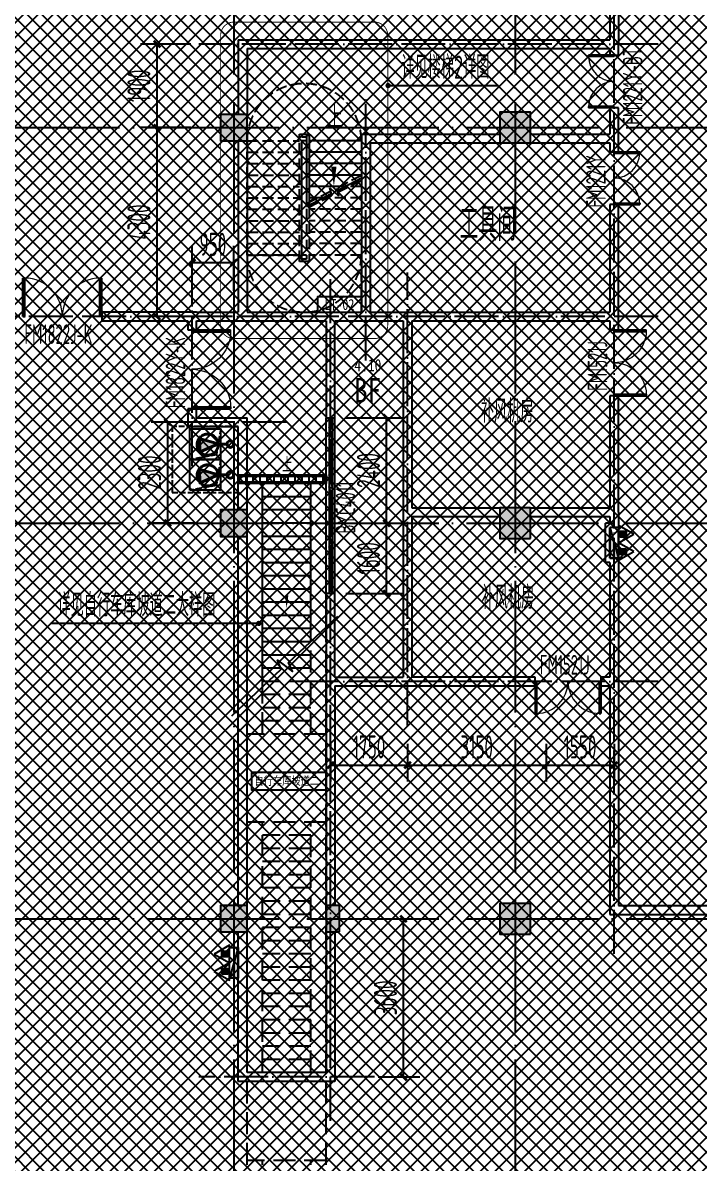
# Model space of a CAD drawing. Extents: x -473190 to 2138458, y -81875 to 2633646.
# Drawn here: x 926707 to 942091, y 20631 to 46576 of the extents above; entities that cross this region are included whole.
import ezdxf
from ezdxf.enums import TextEntityAlignment as Align

# ---------------------------------------------------------------- set-up
doc = ezdxf.new("R2010")
doc.units = 0
doc.header["$LTSCALE"] = 1000
for name, pattern in [('DASH', [0.35, 0.25, -0.1]), ('DOTE', [2.42, 2, -0.2, 0.02, -0.2]), ('排水', [1.1, 1, -0.1])]:
    doc.linetypes.add(name, pattern=pattern)
for name, color, linetype in [('03小品', 2, 'Continuous'), ('A-COLUMN', 2, 'Continuous'), ('A-ROOM_NAME', 23, 'Continuous'), ('A-STAIR', 3, 'Continuous'), ('A-WALL', 2, 'Continuous'), ('A-WINDOW', 4, 'Continuous'), ('DIM_LEAD', 3, 'Continuous'), ('DIM_SYMB', 3, 'Continuous'), ('DOOR_FIRE', 4, 'Continuous'), ('DOOR_FIRE_TEXT', 7, 'Continuous'), ('DOTE', 1, 'DOTE'), ('PUB_DIM', 3, 'Continuous'), ('PUB_HATCH', 8, 'Continuous'), ('PUB_TEXT', 7, 'Continuous'), ('SRC-03F$0$A-SYMB-NUMB-T', 4, 'Continuous'), ('SRC-03F$0$A-WALL', 7, 'Continuous'), ('STAIR', 2, 'Continuous'), ('W-EQUIP_消火栓', 7, 'Continuous'), ('W-EQUIP_灭火器', 7, 'Continuous'), ('WINDOW', 4, 'Continuous'), ('WINDOW_TEXT', 7, 'Continuous'), ('索引线', 252, 'Continuous'), ('集水坑', 4, 'Continuous'), ('雨棚投影', 147, 'Continuous')]:
    doc.layers.add(name, color=color, linetype=linetype)
doc.layers.add('GPS-污水', color=2, linetype='排水', lineweight=40)
doc.styles.add('8B2_01', font='simhei.ttf', dxfattribs={"width": 0.8})
doc.styles.add('8B2_02', font='tssdeng.shx', dxfattribs={"width": 0.6, "bigfont": 'TSSDCHN.shx'})
doc.styles.add('_TCH_DIM', font='SIMPLEX', dxfattribs={"bigfont": 'GBCBIG'})
doc.styles.add('_TCH_DIM_T3', font='tssdeng.shx', dxfattribs={"width": 0.564706, "bigfont": '@@@tssdchn.shx'})
doc.styles.add('_TCH_WINDOW', font='tssdeng.shx', dxfattribs={"width": 0.8, "height": 3.5, "bigfont": 'tssdchn.shx'})
doc.styles.add('SRC-03F$0$ECADI-TXT', font='simplex.shx', dxfattribs={"bigfont": 'hztxt.shx'})
doc.styles.get("Standard").update_dxf_attribs({"font": 'gbenor.shx', "bigfont": 'gbcbig.shx'})
doc.dimstyles.new('_TCH_ARCH&&150', dxfattribs={"dimtxt": 525, "dimasz": 150, "dimexe": 375, "dimexo": 450, "dimgap": 150, "dimtad": 1, "dimdec": 0, "dimzin": 0, "dimdsep": 46, "dimtxsty": '_TCH_DIM_T3', "dimblk": 'ARCHTICK', "dimcen": 0.09, "dimclrt": 7, "dimazin": 2, "dimtfac": 1, "dimtdec": 0, "dimtix": 1, "dimtmove": 2, "dimatfit": 3, "dimfxl": 0, "dimtolj": 1, "dimtzin": 0, "dimarcsym": 0})

# ---------------------------------------------------------------- blocks, each defined once
blk = doc.blocks.new('自行车坡道')
at = {"layer": 'A-STAIR'}
for p, q in [((-72448, -339871), (-67495, -339871)), ((-67495, -341671), (-67495, -339871)), ((-72119, -340221), (-67495, -340221)), ((-71995, -340353), (-71995, -340221)), ((-71695, -340638), (-71695, -340221)), ((-71395, -340993), (-71395, -340221)), ((-71095, -341321), (-71095, -340221)), ((-70795, -341321), (-70795, -340221)), ((-70495, -341321), (-70495, -340221)), ((-70195, -341321), (-70195, -340221)), ((-69895, -341321), (-69895, -340221)), ((-69595, -341321), (-69595, -340221)), ((-69295, -341321), (-69295, -340221)), ((-68995, -341321), (-68995, -340221)), ((-68695, -341321), (-68695, -340221)), ((-68395, -341321), (-68395, -340221)), ((-68095, -341321), (-68095, -340221)), ((-67795, -341321), (-67795, -340221)), ((-71095, -341321), (-67495, -341321)), ((-70759, -341671), (-67495, -341671))]:
    blk.add_line(p, q, dxfattribs=at)
at = {"layer": 'DIM_SYMB'}
blk.add_lwpolyline([(-72776, -339521), (-71718, -340648), (-71513, -340560), (-71768, -340902), (-71564, -340812), (-70507, -341939)], dxfattribs=at)
at = {"layer": '雨棚投影', "color": 252, "linetype": 'DASH', "lineweight": -3, "ltscale": 2}
for p, q in [((-96295, -339871), (-72448, -339871)), ((-82895, -341671), (-82895, -339871)), ((-80895, -341671), (-80895, -339871)), ((-75195, -341671), (-75195, -339871)), ((-73195, -341671), (-73195, -339871)), ((-88595, -340221), (-82895, -340221)), ((-80895, -340221), (-75195, -340221)), ((-80595, -341321), (-80595, -340221)), ((-80295, -341321), (-80295, -340221)), ((-79995, -341321), (-79995, -340221)), ((-79695, -341321), (-79695, -340221)), ((-79395, -341321), (-79395, -340221)), ((-79095, -341321), (-79095, -340221)), ((-78795, -341321), (-78795, -340221)), ((-78495, -341321), (-78495, -340221)), ((-78195, -341321), (-78195, -340221)), ((-77895, -341321), (-77895, -340221)), ((-77595, -341321), (-77595, -340221)), ((-77295, -341321), (-77295, -340221)), ((-76995, -341321), (-76995, -340221)), ((-76695, -341321), (-76695, -340221)), ((-76395, -341321), (-76395, -340221)), ((-76095, -341321), (-76095, -340221)), ((-75795, -341321), (-75795, -340221)), ((-75495, -341321), (-75495, -340221)), ((-73195, -340221), (-72119, -340221)), ((-72895, -341321), (-72895, -340221)), ((-72595, -341321), (-72595, -340221)), ((-72295, -341321), (-72295, -340221)), ((-71995, -341321), (-71995, -340353)), ((-71695, -341321), (-71695, -340869)), ((-71395, -341321), (-71395, -340993)), ((-88595, -341321), (-82895, -341321)), ((-80895, -341321), (-75195, -341321)), ((-73195, -341321), (-71095, -341321)), ((-96295, -341671), (-70759, -341671))]:
    blk.add_line(p, q, dxfattribs=at)
blk = doc.blocks.new('$SB01_1')
h = blk.add_hatch(color=256)
h.dxf.hatch_style = 1
h.paths.add_polyline_path([(-0.381, -0.323), (0.5, 0), (-0.381, 0.323)])
h.paths.add_polyline_path([(0, 0), (0.002, 0), (0.002, 0.001), (0, 0.001)], flags=24)
h.paths.add_polyline_path([(0, -0.002), (0.003, -0.002), (0.003, -0.001), (0, -0.001)], flags=24)
h.paths.add_polyline_path([(0, -0.003), (0.003, -0.003), (0.003, -0.002), (0, -0.002)], flags=24)
for p, q in [((0.5, 0), (-0.381, 0.323)), ((-0.381, 0.323), (-0.381, -0.323)), ((0.5, 0), (-0.381, -0.323))]:
    blk.add_line(p, q)
blk.add_circle((0, 0), 0.5)
at = {"flags": 1}
for tag, p in [('UNIT', (0, 0)), ('SPEC', (0, -0.002)), ('WHAT', (0, -0.003))]:
    blk.add_attdef(tag, p, '', height=0.001, dxfattribs=at)
blk = doc.blocks.new('人防集水坑')
at = {"layer": 'GPS-污水', "linetype": '排水'}
for p, q in [((307486, 701151), (307284, 701151)), ((307486, 700451), (307284, 700451))]:
    blk.add_line(p, q, dxfattribs=at)
for centre in [(307561, 701151), (307561, 700451)]:
    blk.add_circle(centre, 75, dxfattribs=at)
at = {"layer": '集水坑', "linetype": 'DASH', "ltscale": 0.5}
blk.add_lwpolyline([(306241, 700051), (306241, 701551), (307741, 701551), (307741, 700051)], close=True, dxfattribs=at)
at = {"layer": '集水坑', "linetype": 'Continuous', "ltscale": 0.5}
for points in [[(306641, 701501), (306641, 700801), (307341, 700801), (307341, 701501)], [(306641, 700801), (306641, 700101), (307341, 700101), (307341, 700801)]]:
    blk.add_lwpolyline(points, close=True, dxfattribs=at)
at = {"layer": '集水坑', "linetype": 'DASH', "ltscale": 0.5}
for points in [[(307341, 700801), (307237, 701397), (306641, 701501)], [(307347, 700101), (307243, 700697), (306647, 700801)]]:
    blk.add_lwpolyline(points, dxfattribs=at)
at = {"layer": 'GPS-污水', "linetype": '排水', "xscale": -480.0000000000002, "yscale": 480.0000000000002, "zscale": 480.0000000000002, "rotation": 176.2535374729293}
for p in [(307045, 701164, 0), (307045, 700464, 0)]:
    blk.add_blockref('$SB01_1', p, dxfattribs=at)
blk = doc.blocks.new('A$C3672542B')
at = {"layer": '集水坑', "linetype": 'Continuous', "xscale": -1, "rotation": 180}
blk.add_blockref('人防集水坑', (-282357.4, 552832.5), dxfattribs=at)
blk = doc.blocks.new('SRC-03F$0$ECADI-TAG-CODE')
at = {"layer": 'SRC-03F$0$A-SYMB-NUMB-T', "color": 1}
blk.add_lwpolyline([(3.41, 8.1), (13.41, 8.1), (13.41, 4.6), (3.41, 4.6)], close=True, dxfattribs=at)
at = {"layer": 'SRC-03F$0$A-SYMB-NUMB-T', "style": 'SRC-03F$0$ECADI-TXT', "width": 0.7}
blk.add_attdef('CODE', text='', height=2.5, dxfattribs=at).set_placement((8.41, 6.35), align=Align.MIDDLE_CENTER)
blk = doc.blocks.new('_ArchTick')
at = {"color": 0, "linetype": 'ByBlock', "const_width": 0.4}
blk.add_lwpolyline([(-0.5, -0.5), (0.5, 0.5)], dxfattribs=at)
blk = doc.blocks.new('*D5466')
at = {"layer": 'Defpoints', "color": 0, "transparency": 16777216}
for p in [(-10922, -92400), (-9703, -92400), (-9703, -94300)]:
    blk.add_point(p, dxfattribs=at)
at = {"layer": 'PUB_DIM', "color": 0, "lineweight": -2, "transparency": 16777216}
for p, q in [((-10153, -92400), (-11297, -92400)), ((-10922, -94300), (-10922, -92400)), ((-10153, -94300), (-11297, -94300))]:
    blk.add_line(p, q, dxfattribs=at)
at = {"layer": 'PUB_DIM', "color": 0, "lineweight": -2, "transparency": 16777216, "xscale": 150, "yscale": 150, "zscale": 150}
for p, rotation in [((-10922, -92400), 90), ((-10922, -94300), 270)]:
    blk.add_blockref('_ArchTick', p, dxfattribs=dict(at, rotation=rotation))
at = {"layer": 'PUB_DIM', "color": 7, "transparency": 16777216, "insert": (-11334, -93350), "char_height": 525, "attachment_point": 5, "rotation": 90, "style": '_TCH_DIM_T3'}
blk.add_mtext('\\A1;1900', dxfattribs=at)
blk = doc.blocks.new('*D5467')
at = {"layer": 'Defpoints', "color": 0, "transparency": 16777216}
for p in [(-10922, -94300), (-9703, -94300), (-9703, -98600)]:
    blk.add_point(p, dxfattribs=at)
at = {"layer": 'PUB_DIM', "color": 0, "lineweight": -2, "transparency": 16777216}
for p, q in [((-10153, -94300), (-11297, -94300)), ((-10922, -98600), (-10922, -94300)), ((-10153, -98600), (-11297, -98600))]:
    blk.add_line(p, q, dxfattribs=at)
at = {"layer": 'PUB_DIM', "color": 0, "lineweight": -2, "transparency": 16777216, "xscale": 150, "yscale": 150, "zscale": 150}
for p, rotation in [((-10922, -94300), 90), ((-10922, -98600), 270)]:
    blk.add_blockref('_ArchTick', p, dxfattribs=dict(at, rotation=rotation))
at = {"layer": 'PUB_DIM', "color": 7, "transparency": 16777216, "insert": (-11334, -96450), "char_height": 525, "attachment_point": 5, "rotation": 90, "style": '_TCH_DIM_T3'}
blk.add_mtext('\\A1;4300', dxfattribs=at)
blk = doc.blocks.new('*D5469')
at = {"layer": 'Defpoints', "color": 0, "transparency": 16777216}
for p in [(-10679, -101000), (-9561, -101000), (-9561, -103300)]:
    blk.add_point(p, dxfattribs=at)
at = {"layer": 'PUB_DIM', "color": 0, "lineweight": -2, "transparency": 16777216}
for p, q in [((-10011, -101000), (-11054, -101000)), ((-10679, -103300), (-10679, -101000)), ((-10011, -103300), (-11054, -103300))]:
    blk.add_line(p, q, dxfattribs=at)
at = {"layer": 'PUB_DIM', "color": 0, "lineweight": -2, "transparency": 16777216, "xscale": 150, "yscale": 150, "zscale": 150}
for p, rotation in [((-10679, -101000), 90), ((-10679, -103300), 270)]:
    blk.add_blockref('_ArchTick', p, dxfattribs=dict(at, rotation=rotation))
at = {"layer": 'PUB_DIM', "color": 7, "transparency": 16777216, "insert": (-11092, -102150), "char_height": 525, "attachment_point": 5, "rotation": 90, "style": '_TCH_DIM_T3'}
blk.add_mtext('\\A1;2300', dxfattribs=at)
blk = doc.blocks.new('*D5470')
at = {"layer": 'Defpoints', "color": 0, "transparency": 16777216}
for p in [(-9175, -97369), (-10125, -98461), (-9175, -98461)]:
    blk.add_point(p, dxfattribs=at)
at = {"layer": 'PUB_DIM', "color": 0, "lineweight": -2, "transparency": 16777216}
for p, q in [((-10125, -98011), (-10125, -96994)), ((-9175, -98011), (-9175, -96994)), ((-10125, -97369), (-9175, -97369))]:
    blk.add_line(p, q, dxfattribs=at)
at = {"layer": 'PUB_DIM', "color": 0, "lineweight": -2, "transparency": 16777216, "xscale": 150, "yscale": 150, "zscale": 150, "rotation": 180}
blk.add_blockref('_ArchTick', (-10125, -97369), dxfattribs=at)
at = {"layer": 'PUB_DIM', "color": 0, "lineweight": -2, "transparency": 16777216, "xscale": 150, "yscale": 150, "zscale": 150}
blk.add_blockref('_ArchTick', (-9175, -97369), dxfattribs=at)
at = {"layer": 'PUB_DIM', "color": 7, "transparency": 16777216, "insert": (-9650, -96956), "char_height": 525, "attachment_point": 5, "style": '_TCH_DIM_T3'}
blk.add_mtext('\\A1;950', dxfattribs=at)
blk = doc.blocks.new('*D5472')
at = {"layer": 'Defpoints', "color": 0, "transparency": 16777216}
for p in [(-2075, -107867), (-525, -107867), (-525, -108804)]:
    blk.add_point(p, dxfattribs=at)
at = {"layer": 'PUB_DIM', "color": 0, "lineweight": -2, "transparency": 16777216}
for p, q in [((-2075, -108317), (-2075, -109179)), ((-525, -108317), (-525, -109179)), ((-2075, -108804), (-525, -108804))]:
    blk.add_line(p, q, dxfattribs=at)
at = {"layer": 'PUB_DIM', "color": 0, "lineweight": -2, "transparency": 16777216, "xscale": 150, "yscale": 150, "zscale": 150, "rotation": 180}
blk.add_blockref('_ArchTick', (-2075, -108804), dxfattribs=at)
at = {"layer": 'PUB_DIM', "color": 0, "lineweight": -2, "transparency": 16777216, "xscale": 150, "yscale": 150, "zscale": 150}
blk.add_blockref('_ArchTick', (-525, -108804), dxfattribs=at)
at = {"layer": 'PUB_DIM', "color": 7, "transparency": 16777216, "insert": (-1300, -108391), "char_height": 525, "attachment_point": 5, "style": '_TCH_DIM_T3'}
blk.add_mtext('\\A1;1550', dxfattribs=at)
blk = doc.blocks.new('*D5473')
at = {"layer": 'Defpoints', "color": 0, "transparency": 16777216}
for p in [(-5225, -107867), (-2075, -107867), (-2075, -108804)]:
    blk.add_point(p, dxfattribs=at)
at = {"layer": 'PUB_DIM', "color": 0, "lineweight": -2, "transparency": 16777216}
for p, q in [((-5225, -108317), (-5225, -109179)), ((-2075, -108317), (-2075, -109179)), ((-5225, -108804), (-2075, -108804))]:
    blk.add_line(p, q, dxfattribs=at)
at = {"layer": 'PUB_DIM', "color": 0, "lineweight": -2, "transparency": 16777216, "xscale": 150, "yscale": 150, "zscale": 150, "rotation": 180}
blk.add_blockref('_ArchTick', (-5225, -108804), dxfattribs=at)
at = {"layer": 'PUB_DIM', "color": 0, "lineweight": -2, "transparency": 16777216, "xscale": 150, "yscale": 150, "zscale": 150}
blk.add_blockref('_ArchTick', (-2075, -108804), dxfattribs=at)
at = {"layer": 'PUB_DIM', "color": 7, "transparency": 16777216, "insert": (-3650, -108391), "char_height": 525, "attachment_point": 5, "style": '_TCH_DIM_T3'}
blk.add_mtext('\\A1;3150', dxfattribs=at)
blk = doc.blocks.new('*D5474')
at = {"layer": 'Defpoints', "color": 0, "transparency": 16777216}
for p in [(-6975, -107867), (-5225, -107867), (-5225, -108804)]:
    blk.add_point(p, dxfattribs=at)
at = {"layer": 'PUB_DIM', "color": 0, "lineweight": -2, "transparency": 16777216}
for p, q in [((-6975, -108317), (-6975, -109179)), ((-5225, -108317), (-5225, -109179)), ((-6975, -108804), (-5225, -108804))]:
    blk.add_line(p, q, dxfattribs=at)
at = {"layer": 'PUB_DIM', "color": 0, "lineweight": -2, "transparency": 16777216, "xscale": 150, "yscale": 150, "zscale": 150, "rotation": 180}
blk.add_blockref('_ArchTick', (-6975, -108804), dxfattribs=at)
at = {"layer": 'PUB_DIM', "color": 0, "lineweight": -2, "transparency": 16777216, "xscale": 150, "yscale": 150, "zscale": 150}
blk.add_blockref('_ArchTick', (-5225, -108804), dxfattribs=at)
at = {"layer": 'PUB_DIM', "color": 7, "transparency": 16777216, "insert": (-6100, -108391), "char_height": 525, "attachment_point": 5, "style": '_TCH_DIM_T3'}
blk.add_mtext('\\A1;1750', dxfattribs=at)
blk = doc.blocks.new('*D5475')
at = {"layer": 'Defpoints', "color": 0, "transparency": 16777216}
for p in [(-6344, -112300), (-5316, -112300), (-6344, -115900)]:
    blk.add_point(p, dxfattribs=at)
at = {"layer": 'PUB_DIM', "color": 0, "lineweight": -2, "transparency": 16777216}
for p, q in [((-5894, -112300), (-4941, -112300)), ((-5316, -115900), (-5316, -112300)), ((-5894, -115900), (-4941, -115900))]:
    blk.add_line(p, q, dxfattribs=at)
at = {"layer": 'PUB_DIM', "color": 0, "lineweight": -2, "transparency": 16777216, "xscale": 150, "yscale": 150, "zscale": 150}
for p, rotation in [((-5316, -112300), 90), ((-5316, -115900), 270)]:
    blk.add_blockref('_ArchTick', p, dxfattribs=dict(at, rotation=rotation))
at = {"layer": 'PUB_DIM', "color": 7, "transparency": 16777216, "insert": (-5728, -114100), "char_height": 525, "attachment_point": 5, "rotation": 90, "style": '_TCH_DIM_T3'}
blk.add_mtext('\\A1;3600', dxfattribs=at)
blk = doc.blocks.new('*D5591')
at = {"layer": 'Defpoints', "color": 0, "transparency": 16777216}
for p in [(-7075, -103300), (-5701, -103300), (-7075, -104900)]:
    blk.add_point(p, dxfattribs=at)
at = {"layer": 'PUB_DIM', "color": 0, "lineweight": -2, "transparency": 16777216}
for p, q in [((-6625, -103300), (-5326, -103300)), ((-5701, -104900), (-5701, -103300)), ((-6625, -104900), (-5326, -104900))]:
    blk.add_line(p, q, dxfattribs=at)
at = {"layer": 'PUB_DIM', "color": 0, "lineweight": -2, "transparency": 16777216, "xscale": 150, "yscale": 150, "zscale": 150}
for p, rotation in [((-5701, -103300), 90), ((-5701, -104900), 270)]:
    blk.add_blockref('_ArchTick', p, dxfattribs=dict(at, rotation=rotation))
at = {"layer": 'PUB_DIM', "color": 7, "transparency": 16777216, "insert": (-6114, -104100), "char_height": 525, "attachment_point": 5, "rotation": 90, "style": '_TCH_DIM_T3'}
blk.add_mtext('\\A1;1600', dxfattribs=at)
blk = doc.blocks.new('*D5592')
at = {"layer": 'Defpoints', "color": 0, "transparency": 16777216}
for p in [(-7075, -100900), (-5701, -100900), (-7075, -103300)]:
    blk.add_point(p, dxfattribs=at)
at = {"layer": 'PUB_DIM', "color": 0, "lineweight": -2, "transparency": 16777216}
for p, q in [((-6625, -100900), (-5326, -100900)), ((-5701, -103300), (-5701, -100900)), ((-6625, -103300), (-5326, -103300))]:
    blk.add_line(p, q, dxfattribs=at)
at = {"layer": 'PUB_DIM', "color": 0, "lineweight": -2, "transparency": 16777216, "xscale": 150, "yscale": 150, "zscale": 150}
for p, rotation in [((-5701, -100900), 90), ((-5701, -103300), 270)]:
    blk.add_blockref('_ArchTick', p, dxfattribs=dict(at, rotation=rotation))
at = {"layer": 'PUB_DIM', "color": 7, "transparency": 16777216, "insert": (-6114, -102100), "char_height": 525, "attachment_point": 5, "rotation": 90, "style": '_TCH_DIM_T3'}
blk.add_mtext('\\A1;2400', dxfattribs=at)
blk = doc.blocks.new('A$C5C451EB0')
at = {"layer": '03小品'}
h = blk.add_hatch(dxfattribs=at)
h.set_pattern_fill('ANSI31', color=8, scale=100, angle=495, style=0)
h.set_pattern_definition([(180, (-767005.92, 3086967.97), (-1e-13, -158.75), [])])
h.paths.add_polyline_path([(-170, -170), (-30, -170), (-30, 1770), (-170, 1770)])
at = {"layer": '03小品', "color": 4}
blk.add_lwpolyline([(0, 367), (0, -200), (-200, -200), (-200, 1800), (0, 1800), (0, 367)], dxfattribs=at)
blk.add_lwpolyline([(-30, 367), (-30, -170), (-170, -170), (-170, 1770), (-30, 1770)], close=True, dxfattribs=at)
at = {"layer": '雨棚投影', "linetype": 'DASH', "lineweight": -3, "ltscale": 2}
blk.add_line((0, 1800), (0, -200), dxfattribs=at)
blk = doc.blocks.new('$TwtSys$00000434')
for p, q in [((-0.5, 0.5), (-0.5, -0.5)), ((-0.5, -0.5), (0.5, 0.5)), ((0.5, 0.5), (-0.5, 0.5)), ((0.5, -0.5), (0.5, 0.5)), ((-0.5, -0.5), (0.5, -0.5))]:
    blk.add_line(p, q)
blk.add_solid([(0.5, -0.5), (0.5, 0.5), (-0.5, -0.5)])
blk = doc.blocks.new('$TwtSys$00000546')
h = blk.add_hatch()
h.set_pattern_fill('ANSI31', color=256, scale=200, style=0)
h.set_pattern_definition([(45, (-38543.802, -6670.83), (-17.67767, 17.67767), [])])
h.paths.add_polyline_path([(-65, 174), (65, 174), (65, 44), (-65, 44)])
for points in [[(0, 344), (-198, 0), (198, 0)], [(-65, 174), (65, 174), (65, 44), (-65, 44)]]:
    blk.add_lwpolyline(points, close=True)
blk = doc.blocks.new('ADFASDF')
h = blk.add_hatch()
h.set_pattern_fill('ANSI37', color=8, scale=150)
h.set_pattern_definition([(45, (0, 0), (-168.3798, 168.3798), []), (135, (0, 0), (-168.3798, -168.3798), [])])
h.paths.add_polyline_path([(521397, 239186), (521397, 224886), (539697, 224886), (539697, 169261), (524947, 169261), (524947, 171211), (527822, 171211), (527922, 176611), (501318, 176611), (501125, 109884), (530547, 109887), (530547, 107449), (538188, 100503), (536147, 98236), (540086, 94690), (517812, 69953), (517812, 59790), (482108, 20136), (405247, 20136), (405247, 26086), (391997, 40436), (391997, 64736), (399997, 64738), (399997, 239186), (409022, 239186)])
blk = doc.blocks.new('$DorLib2D$00000002')
for p, q in [((-0.5, 0), (-0.5, 0.4875)), ((-0.475, 0.4875), (-0.5, 0.4875)), ((-0.475, 0), (-0.475, 0.4875)), ((0.475, 0), (0.475, 0.4875)), ((0.475, 0.4875), (0.5, 0.4875)), ((0.5, 0), (0.5, 0.4875)), ((-0.5, 0), (-0.475, 0)), ((0.5, 0), (0.475, 0))]:
    blk.add_line(p, q)
at = {"lineweight": 13}
for centre, start, end in [((-0.4875, 0), 0, 88.53072), ((0.4875, 0), 91.46928, 180)]:
    blk.add_arc(centre, 0.4875, start, end, dxfattribs=at)
blk = doc.blocks.new('$WINLIB2D$00000039')
at = {"color": 0}
for points in [[(-0.5, 0.5), (-0.5, -0.5)], [(0.5, 0.5), (-0.5, 0.5)], [(0.5, -0.5), (0.5, 0.5)], [(-0.5, 0.1667), (0.5, 0.1667)], [(-0.3839, -0.1667), (-0.448, 0.1667)], [(-0.3159, -0.1667), (-0.38, 0.1667)], [(-0.2479, -0.1667), (-0.312, 0.1667)], [(-0.1799, -0.1667), (-0.244, 0.1667)], [(-0.1119, -0.1667), (-0.176, 0.1667)], [(-0.0439, -0.1667), (-0.108, 0.1667)], [(0.0241, -0.1667), (-0.04, 0.1667)], [(0.0921, -0.1667), (0.028, 0.1667)], [(0.16, -0.1667), (0.0959, 0.1667)], [(0.228, -0.1667), (0.1639, 0.1667)], [(0.296, -0.1667), (0.2319, 0.1667)], [(0.364, -0.1667), (0.2999, 0.1667)], [(0.432, -0.1667), (0.3679, 0.1667)], [(0.5, -0.1667), (0.4359, 0.1667)], [(-0.4519, -0.1667), (-0.5, 0.0836)], [(-0.5, -0.1667), (0.5, -0.1667)], [(0.5, -0.5), (-0.5, -0.5)]]:
    blk.add_lwpolyline(points, dxfattribs=at)
blk = doc.blocks.new('_FZH')
blk.add_lwpolyline([(-0.5, -0.5), (0.5, -0.5), (0.5, 0.5), (-0.5, 0.5)], close=True)
at = {"layer": 'PUB_HATCH'}
blk.add_solid([(-0.5, -0.5), (0.5, -0.5), (-0.5, 0.5), (0.5, 0.5)], dxfattribs=at)
blk = doc.blocks.new('A$C2B5B1B2C')
at = {"layer": 'DOTE', "linetype": 'DOTE', "ltscale": 0.5}
for p, q in [((-525, -113100), (-525, -75050)), ((475, -92400), (-9975, -92400)), ((-6175, -99600), (-6175, -93550)), ((-10125, -102000), (-10125, -97600)), ((-6975, -116900), (-6975, -97600)), ((-5225, -107900), (-5225, -97600)), ((475, -98600), (-21325, -98600)), ((-7975, -101000), (-11025, -101000)), ((475, -106900), (-7975, -106900)), ((-5975, -115900), (-9975, -115900))]:
    blk.add_line(p, q, dxfattribs=at)
at = {"layer": 'PUB_DIM'}
for p1, p2, distance, picture, middle in [((-9702.9, -94300), (-9702.9, -92400), 1218.8, '*D5466', (-11334.2, -93350)), ((-9702.9, -98600), (-9702.9, -94300), 1218.8, '*D5467', (-11334.2, -96450)), ((-10125, -98461.5), (-9175, -98461.5), 1092.6, '*D5470', (-9650, -96956.3)), ((-9560.7, -103300), (-9560.7, -101000), 1118.5, '*D5469', (-11091.6, -102150)), ((-7075, -103300), (-7075, -100900), -1374, '*D5592', (-6113.5, -102100)), ((-7075, -104900), (-7075, -103300), -1374, '*D5591', (-6113.5, -104100)), ((-6975, -107866.6), (-5225, -107866.6), -937.3, '*D5474', (-6100, -108391.4)), ((-5225, -107866.6), (-2075, -107866.6), -937.3, '*D5473', (-3650, -108391.4)), ((-2075, -107866.6), (-525, -107866.6), -937.3, '*D5472', (-1300, -108391.4)), ((-6343.7, -115900), (-6343.7, -112300), -1027.8, '*D5475', (-5728.4, -114100))]:
    dim = blk.add_aligned_dim(p1=p1, p2=p2, distance=distance, dimstyle='_TCH_ARCH&&150', dxfattribs=at)
    dim.commit()
    dim.dimension.update_dxf_attribs({"geometry": picture, "text_midpoint": middle})

msp = doc.modelspace()

# ---------------------------------------------------------------- linework, layer by layer
at = {"color": 1}
msp.add_lwpolyline([(931906.7, 29521.8), (931906.7, 29121.8), (933606.7, 29121.8), (933606.7, 29521.8), (931906.7, 29521.8)], dxfattribs=at)
at = {"layer": 'A-STAIR', "color": 252, "linetype": 'DASH'}
for p, q in [((931806.7, 41292.4), (931806.7, 43892.4)), ((931806.7, 43892.4), (932996.7, 43892.4)), ((932996.7, 44042.4), (933216.7, 44042.4)), ((932996.7, 41142.4), (932996.7, 44042.4)), ((933056.7, 43982.4), (933156.7, 43982.4)), ((933056.7, 41202.4), (933056.7, 43982.4)), ((933056.7, 41292.4), (933056.7, 43892.4)), ((933156.7, 43892.4), (933056.7, 43892.4)), ((933156.7, 43982.4), (933156.7, 42453.9)), ((933156.7, 43892.4), (933156.7, 42453.9)), ((933216.7, 44042.4), (933216.7, 42485.1)), ((934406.7, 43892.4), (933216.7, 43892.4)), ((934406.7, 43892.4), (934406.7, 43103.5)), ((931806.7, 43632.4), (932996.7, 43632.4)), ((934406.7, 43632.4), (933216.7, 43632.4)), ((931806.7, 43372.4), (932996.7, 43372.4)), ((934406.7, 43372.4), (933216.7, 43372.4)), ((931806.7, 43112.4), (932996.7, 43112.4)), ((934406.7, 43112.4), (933216.7, 43112.4)), ((934406.7, 43103.5), (933850.3, 42814.3)), ((931806.7, 42852.4), (932996.7, 42852.4)), ((933923.5, 42852.4), (933216.7, 42852.4)), ((933888.8, 42640.1), (933690.6, 42822)), ((933690.6, 42822), (933730.9, 42639.6)), ((933850.3, 42814.3), (933888.8, 42640.1)), ((934406.7, 42990.8), (933872.6, 42713.2)), ((934406.7, 42852.4), (934140.3, 42852.4)), ((934406.7, 42990.8), (934406.7, 41292.4)), ((931806.7, 42592.4), (932996.7, 42592.4)), ((933708.5, 42740.7), (933156.7, 42453.9)), ((933730.9, 42639.6), (933156.7, 42341.3)), ((933423.1, 42592.4), (933216.7, 42592.4)), ((934406.7, 42592.4), (933640, 42592.4)), ((931806.7, 42332.4), (932996.7, 42332.4)), ((933156.7, 42341.3), (933156.7, 41292.4)), ((933156.7, 42341.3), (933156.7, 41202.4)), ((933216.7, 42372.4), (933216.7, 41142.4)), ((934406.7, 42332.4), (933216.7, 42332.4)), ((931806.7, 42072.4), (932996.7, 42072.4)), ((934406.7, 42072.4), (933216.7, 42072.4)), ((931806.7, 41812.4), (932996.7, 41812.4)), ((934406.7, 41812.4), (933216.7, 41812.4)), ((931806.7, 41552.4), (932996.7, 41552.4)), ((934406.7, 41552.4), (933216.7, 41552.4)), ((931806.7, 41292.4), (932996.7, 41292.4)), ((931806.7, 41292.4), (931806.7, 39992.4)), ((932996.7, 41292.4), (931806.7, 41292.4)), ((933156.7, 41292.4), (933056.7, 41292.4)), ((934406.7, 41292.4), (933216.7, 41292.4)), ((934406.7, 41292.4), (933216.7, 41292.4)), ((934406.7, 39992.4), (934406.7, 41292.4)), ((933216.7, 41142.4), (932996.7, 41142.4)), ((933156.7, 41202.4), (933056.7, 41202.4)), ((931806.7, 39992.4), (934406.7, 39992.4))]:
    msp.add_line(p, q, dxfattribs=at)
at = {"layer": 'A-STAIR'}
for p, q in [((933156.7, 44012.4), (933156.7, 42397.6)), ((933216.7, 44012.4), (933156.7, 44012.4)), ((933156.7, 43892.4), (933156.7, 42397.6)), ((933216.7, 44012.4), (933216.7, 42428.8)), ((934406.7, 43892.4), (933216.7, 43892.4)), ((934406.7, 43892.4), (934406.7, 43047.1)), ((934406.7, 43632.4), (933216.7, 43632.4)), ((934406.7, 43372.4), (933216.7, 43372.4)), ((934406.7, 43112.4), (933216.7, 43112.4)), ((934031.9, 42852.4), (933216.7, 42852.4)), ((933719.7, 42690.1), (933690.6, 42822)), ((933690.6, 42822), (933888.8, 42640.1)), ((933861.4, 42763.8), (934406.7, 43047.1)), ((933156.7, 42397.6), (933719.7, 42690.1)), ((933531.5, 42592.4), (933216.7, 42592.4)), ((933888.8, 42640.1), (933861.4, 42763.8))]:
    msp.add_line(p, q, dxfattribs=at)
at = {"layer": 'A-WALL'}
for p, q in [((940256.7, 52992.4), (940256.7, 46092.4)), ((940056.7, 52892.4), (940056.7, 46192.4)), ((931606.7, 46192.4), (931606.7, 44492.4)), ((931606.7, 46192.4), (940056.7, 46192.4)), ((931806.7, 45992.4), (931806.7, 44492.4)), ((931806.7, 45992.4), (940056.7, 45992.4)), ((940056.7, 45992.4), (940056.7, 45842.4)), ((940256.7, 45842.4), (940256.7, 46092.4)), ((940056.7, 45842.4), (940256.7, 45842.4)), ((940256.7, 44642.4), (940056.7, 44642.4)), ((940056.7, 44642.4), (940056.7, 44042.4)), ((940256.7, 43942.4), (940256.7, 44642.4)), ((931606.7, 43892.4), (931606.7, 39992.4)), ((931806.7, 43892.4), (931806.7, 39992.4)), ((934406.7, 44042.4), (937556.7, 44042.4)), ((934406.7, 44042.4), (934406.7, 39992.4)), ((938256.7, 44042.4), (940056.7, 44042.4)), ((940256.7, 43642.4), (940256.7, 43942.4)), ((934606.7, 43842.4), (937556.7, 43842.4)), ((934606.7, 43842.4), (934606.7, 39992.4)), ((938256.7, 43842.4), (940056.7, 43842.4)), ((940056.7, 43842.4), (940056.7, 43642.4)), ((940056.7, 43642.4), (940256.7, 43642.4)), ((940256.7, 42442.4), (940056.7, 42442.4)), ((940056.7, 42442.4), (940056.7, 39992.4)), ((940256.7, 39892.4), (940256.7, 42442.4)), ((930656.7, 39992.4), (928506.7, 39992.4)), ((928506.7, 39992.4), (928506.7, 39792.4)), ((930656.7, 39992.4), (931606.7, 39992.4)), ((931806.7, 39992.4), (933706.7, 39992.4)), ((933706.7, 39992.4), (934406.7, 39992.4)), ((934606.7, 39992.4), (935456.7, 39992.4)), ((935456.7, 39992.4), (940056.7, 39992.4)), ((928506.7, 39792.4), (930456.7, 39792.4)), ((930456.7, 39792.4), (930456.7, 39592.4)), ((930656.7, 39592.4), (930656.7, 39792.4)), ((930656.7, 39792.4), (931706.7, 39792.4)), ((931706.7, 39792.4), (933606.7, 39792.4)), ((933606.7, 39792.4), (933606.7, 37592.4)), ((933806.7, 37592.4), (933806.7, 39792.4)), ((933806.7, 39792.4), (934506.7, 39792.4)), ((934506.7, 39792.4), (935356.7, 39792.4)), ((935356.7, 39792.4), (935356.7, 35442.4)), ((935556.7, 39792.4), (935556.7, 35542.4)), ((935556.7, 39792.4), (940056.7, 39792.4)), ((940056.7, 39792.4), (940056.7, 39592.4)), ((940256.7, 39592.4), (940256.7, 39892.4)), ((930456.7, 39592.4), (930656.7, 39592.4)), ((940056.7, 39592.4), (940256.7, 39592.4)), ((940256.7, 38092.4), (940056.7, 38092.4)), ((940056.7, 38092.4), (940056.7, 35542.4)), ((940256.7, 35442.4), (940256.7, 38092.4)), ((930656.7, 37792.4), (930456.7, 37792.4)), ((930456.7, 37792.4), (930456.7, 37392.4)), ((930656.7, 37592.4), (930656.7, 37792.4)), ((930456.7, 37392.4), (931606.7, 37392.4)), ((930656.7, 37592.4), (931806.7, 37592.4)), ((931606.7, 35492.4), (931606.7, 37392.4)), ((931806.7, 35492.4), (931806.7, 37592.4)), ((933606.7, 37592.4), (933806.7, 37592.4)), ((935356.7, 35442.4), (935356.7, 31692.4)), ((935556.7, 35542.4), (937556.7, 35542.4)), ((935556.7, 35342.4), (937556.7, 35342.4)), ((935556.7, 35342.4), (935556.7, 31692.4)), ((938256.7, 35542.4), (940056.7, 35542.4)), ((938256.7, 35342.4), (940056.7, 35342.4)), ((940056.7, 35342.4), (940056.7, 35193.8)), ((940256.7, 35442.4), (940256.7, 35093.8)), ((939956.7, 34293.8), (939956.7, 35193.8)), ((940056.7, 35193.8), (939956.7, 35193.8)), ((940056.7, 34393.8), (940056.7, 35093.8)), ((940256.7, 35093.8), (940056.7, 35093.8)), ((931606.7, 26492.4), (931606.7, 34892.4)), ((931806.7, 26492.4), (931806.7, 34892.4)), ((940056.7, 34293.8), (939956.7, 34293.8)), ((940256.7, 34393.8), (940056.7, 34393.8)), ((940056.7, 34293.8), (940056.7, 31692.4)), ((940256.7, 34393.8), (940256.7, 31592.4)), ((933806.7, 33592.4), (933606.7, 33592.4)), ((933606.7, 33592.4), (933606.7, 31592.4)), ((933806.7, 31692.4), (933806.7, 33592.4)), ((933806.7, 31692.4), (935356.7, 31692.4)), ((938356.7, 31692.4), (935556.7, 31692.4)), ((938356.7, 31492.4), (938356.7, 31692.4)), ((940056.7, 31692.4), (939856.7, 31692.4)), ((939856.7, 31692.4), (939856.7, 31492.4)), ((933606.7, 31592.4), (933606.7, 26492.4)), ((933806.7, 31492.4), (935456.7, 31492.4)), ((933806.7, 31492.4), (933806.7, 26492.4)), ((935456.7, 31492.4), (938356.7, 31492.4)), ((939856.7, 31492.4), (940056.7, 31492.4)), ((940056.7, 31492.4), (940056.7, 26292.4)), ((940256.7, 31592.4), (940256.7, 26492.4)), ((940256.7, 26492.4), (946106.7, 26492.4)), ((940056.7, 26292.4), (946106.7, 26292.4)), ((931606.7, 22492.4), (931606.7, 25892.4)), ((931806.7, 22692.4), (931806.7, 25892.4)), ((933606.7, 25892.4), (933606.7, 22692.4)), ((933806.7, 25892.4), (933806.7, 22492.4)), ((933606.7, 22692.4), (931806.7, 22692.4)), ((933806.7, 22492.4), (931606.7, 22492.4))]:
    msp.add_line(p, q, dxfattribs=at)
at = {"layer": 'DIM_LEAD'}
for p, q in [((935015.2, 45147.8), (935970, 45147.8)), ((935015.2, 45147.8), (935970, 45147.8)), ((935015.2, 45147.8), (935970, 45147.8)), ((935015.2, 45147.8), (935970, 45147.8)), ((935970, 45147.8), (937528.3, 45147.8)), ((931118.8, 32911.1), (927338.2, 32911.1)), ((932073.6, 32911.1), (931118.8, 32911.1)), ((932073.6, 32911.1), (931118.8, 32911.1)), ((932073.6, 32911.1), (931118.8, 32911.1)), ((932073.6, 32911.1), (931118.8, 32911.1))]:
    msp.add_line(p, q, dxfattribs=at)
at = {"layer": 'DIM_LEAD', "const_width": 60}
for points in [[(934985.2, 45147.8, 1), (935045.2, 45147.8, 1)], [(934985.2, 45147.8, 1), (935045.2, 45147.8, 1)], [(934985.2, 45147.8, 1), (935045.2, 45147.8, 1)], [(934985.2, 45147.8, 1), (935045.2, 45147.8, 1)], [(932103.6, 32911.1, 1), (932043.6, 32911.1, 1)], [(932103.6, 32911.1, 1), (932043.6, 32911.1, 1)], [(932103.6, 32911.1, 1), (932043.6, 32911.1, 1)], [(932103.6, 32911.1, 1), (932043.6, 32911.1, 1)]]:
    msp.add_lwpolyline(points, format="xyb", close=True, dxfattribs=at)
at = {"layer": 'DIM_SYMB'}
for points in [[(933781.7, 44022.4, 0, 0, 0), (933781.7, 42852.4, 0, 120, 0), (933781.7, 43302.4, 0, 0, 0)], [(932706.7, 36093.5, 0, 0, 0), (932706.7, 33251.8, 0, 80, 0), (932706.7, 33551.8, 0, 0, 0)]]:
    msp.add_lwpolyline(points, format="xyseb", dxfattribs=at)
at = {"layer": 'DOTE', "color": 127, "linetype": 'DOTE', "ltscale": 1.5}
for p, q in [((931506.7, 171823.5), (931506.7, -58315.4)), ((937906.7, 171823.5), (937906.7, -58315.4))]:
    msp.add_line(p, q, dxfattribs=at)
at = {"layer": 'DOTE', "color": 16, "linetype": 'DOTE', "ltscale": 1.5}
for p, q in [((900498, 44192.4), (1024406.7, 44192.4)), ((900498, 35192.4), (1024406.7, 35192.4)), ((900498, 26192.4), (1024406.7, 26192.4))]:
    msp.add_line(p, q, dxfattribs=at)
at = {"layer": 'STAIR', "color": 9, "linetype": 'DASH'}
for centre, start, end in [((933106.7, 43892.4), 0, 180), ((933106.7, 41292.4), 180, 0)]:
    msp.add_arc(centre, 1300, start, end, dxfattribs=at)
at = {"layer": '索引线', "linetype": 'DASH', "const_width": 20}
msp.add_lwpolyline([(931506.7, 39392.4), (934706.7, 39392.4, 0.4142136), (935006.7, 39692.4), (935006.7, 46292.4, 0.4142136), (934706.7, 46592.4), (931506.7, 46592.4, 0.4142136), (931206.7, 46292.4), (931206.7, 39692.4, 0.4142136)], format="xyb", close=True, dxfattribs=at)

# ---------------------------------------------------------------- block references
for name, p in [('A$C3672542B', (906223, 184610.6)), ('ADFASDF', (518159.5, -74243.9)), ('A$C2B5B1B2C', (940681.7, 138492.4))]:
    msp.add_blockref(name, p)
at = {"rotation": 90}
for name, p in [('自行车坡道', (591936.1, 103587.3)), ('A$C5C451EB0', (933406.7, 36292.4))]:
    msp.add_blockref(name, p, dxfattribs=at)
at = {"layer": 'A-COLUMN', "rotation": 90}
for p, xscale, yscale, zscale in [((931506.7, 44192.4), 600, 600, 600), ((937906.7, 44192.4), 700, 700, 700), ((931506.7, 35192.4), 600, 600, 600), ((937906.7, 35192.4), 700, 700, 700), ((931506.7, 26192.4), 600, 600, 600), ((933756.7, 26192.4), 600, 299.9999999997672, 299.9999999997672), ((937906.7, 26192.4), 700, 700, 700)]:
    msp.add_blockref('_FZH', p, dxfattribs=dict(at, xscale=xscale, yscale=yscale, zscale=zscale))
at = {"layer": 'A-WINDOW'}
ref = msp.add_blockref('$DorLib2D$00000002', (927606.7, 39892.4), dxfattribs=dict(at, xscale=1800, yscale=1800, zscale=200))
ref.add_attrib('A', 'FM1822J-K', (926744.1, 39268.5), dxfattribs={"layer": 'DOOR_FIRE_TEXT', "height": 446.25, "style": '_TCH_WINDOW', "width": 0.564706})
at = {"layer": 'DOOR_FIRE'}
ref = msp.add_blockref('$DorLib2D$00000002', (940156.7, 45242.4), dxfattribs=dict(at, xscale=-1200, yscale=-1200, zscale=200, rotation=270))
ref.add_attrib('A', 'FM1221Y-BT', (940800.2, 44258.6), dxfattribs={"layer": 'DOOR_FIRE_TEXT', "height": 446.25, "rotation": 90, "style": '_TCH_WINDOW', "width": 0.564706})
ref = msp.add_blockref('$DorLib2D$00000002', (940156.7, 43042.4), dxfattribs=dict(at, xscale=1200, yscale=1200, zscale=200, rotation=270))
ref.add_attrib('A', 'FM1221Y', (939964.9, 42373.6), dxfattribs={"layer": 'DOOR_FIRE_TEXT', "height": 446.25, "rotation": 90, "style": '_TCH_WINDOW', "width": 0.564706})
ref = msp.add_blockref('$DorLib2D$00000002', (930556.7, 38692.4), dxfattribs=dict(at, xscale=-1800, yscale=1800, zscale=200, rotation=270))
ref.add_attrib('A', 'FM1822Y-K', (930402.2, 37810.4), dxfattribs={"layer": 'DOOR_FIRE_TEXT', "height": 446.25, "rotation": 90, "style": '_TCH_WINDOW', "width": 0.564706})
ref = msp.add_blockref('$DorLib2D$00000002', (940156.7, 38842.4), dxfattribs=dict(at, xscale=-1500, yscale=1500, zscale=200, rotation=270))
ref.add_attrib('A', 'FM1521J', (939999.9, 38202.7), dxfattribs={"layer": 'DOOR_FIRE_TEXT', "height": 446.25, "rotation": 90, "style": '_TCH_WINDOW', "width": 0.564706})
ref = msp.add_blockref('$DorLib2D$00000002', (939106.7, 31592.4), dxfattribs=dict(at, xscale=-1500, yscale=-1500, zscale=200))
ref.add_attrib('A', 'FM1521J', (938467, 31749.1), dxfattribs={"layer": 'DOOR_FIRE_TEXT', "height": 446.25, "style": '_TCH_WINDOW', "width": 0.564706})
at = {"layer": 'SRC-03F$0$A-WALL'}
ref = msp.add_blockref('SRC-03F$0$ECADI-TAG-CODE', (934748.8, 39532.4), dxfattribs=dict(at, xscale=-100, yscale=100, zscale=100))
ref.add_attrib('CODE', 'LT-02', dxfattribs={"layer": 'SRC-03F$0$A-SYMB-NUMB-T', "height": 250, "style": '8B2_01', "width": 0.8}).set_placement((933908, 40167.4), align=Align.MIDDLE_CENTER)
at = {"layer": 'W-EQUIP_消火栓', "yscale": 200, "zscale": 700}
for p, xscale, rotation in [((940156.7, 34743.8), 700, 270), ((931506.7, 25191.6), -700, 90)]:
    msp.add_blockref('$TwtSys$00000434', p, dxfattribs=dict(at, xscale=xscale, rotation=rotation))
at = {"layer": 'W-EQUIP_灭火器'}
for p, rotation in [((940256.7, 34942.2), 270), ((940256.7, 34545.5), 270), ((931406.7, 25389.9), 90), ((931406.7, 24993.2), 90)]:
    msp.add_blockref('$TwtSys$00000546', p, dxfattribs=dict(at, rotation=rotation))
at = {"layer": 'WINDOW'}
ref = msp.add_blockref('$WINLIB2D$00000039', (933706.7, 35592.4), dxfattribs=dict(at, xscale=4000, yscale=-200, zscale=4000, rotation=270))
ref.add_attrib('A', 'BYC4011', (934270.3, 34957.5), dxfattribs={"layer": 'WINDOW_TEXT', "height": 446.25, "rotation": 90, "style": '_TCH_WINDOW', "width": 0.564706})

# ---------------------------------------------------------------- texts
at = {"layer": 'A-ROOM_NAME', "style": '8B2_02', "width": 0.6}
for s, height, p in [('工具间', 750, (936641.7, 41615.2)), ('补风机房', 525, (937125.3, 37477.4)), ('补风机房', 525, (937141.4, 33240.6))]:
    msp.add_text(s, height=height, dxfattribs=at).set_placement(p)
at = {"layer": 'A-ROOM_NAME', "color": 3, "style": '8B2_01', "width": 0.8}
msp.add_text('4.10', height=281.65, dxfattribs=at).set_placement((934249.2, 38644.9))
at = {"layer": 'A-ROOM_NAME', "color": 1, "style": '8B2_01', "width": 0.8}
for s, height, p in [('BF', 563.29, (934242.1, 37934.9)), ('自行车库坡道二', 187.76, (931975.5, 29235.3))]:
    msp.add_text(s, height=height, dxfattribs=at).set_placement(p)
at = {"layer": 'PUB_TEXT', "style": '8B2_02', "width": 0.6}
for s, p in [('详见楼梯2详图', (935317.9, 45305.3)), ('详见自行车库坡道二大样图', (927495.7, 33068.6))]:
    msp.add_text(s, height=525, dxfattribs=at).set_placement(p)
at = {"layer": 'PUB_TEXT', "style": '_TCH_DIM'}
for height, p in [(506.4, (933625.3, 44179.9)), (337.6, (932602.5, 36351.2))]:
    msp.add_text('上', height=height, dxfattribs=at).set_placement(p)

doc.saveas('drawing.dxf')
